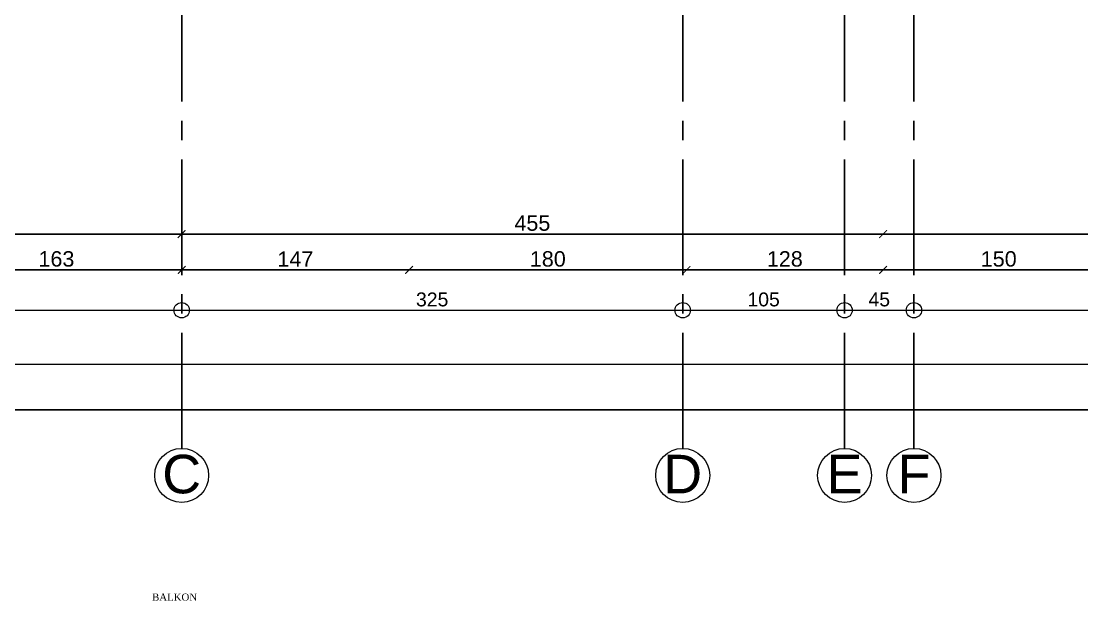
# Model space of a CAD drawing. Header units: millimetres. Extents: x 2778 to 13672, y 1832 to 5175.
# Drawn here: x 9077 to 9765, y 2041 to 2417 of the extents above; entities that cross this region are included whole.
import ezdxf

# ---------------------------------------------------------------- set-up
doc = ezdxf.new("R2010")
doc.units = ezdxf.units.MM
doc.linetypes.add('CENTER2', pattern=[112.5, 75, -12.5, 12.5, -12.5])
doc.linetypes.add('DASHDOT2', pattern=[12.7, 6.35, -3.175, 0, -3.175])
for name, color, linetype, lineweight in [('aks', 251, 'DASHDOT2', 35), ('yazı', 11, 'Continuous', 20), ('ÖLÇÜ İÇ', 7, 'Continuous', 9)]:
    doc.layers.add(name, color=color, linetype=linetype, lineweight=lineweight)
for name, color, linetype in [('İÇÖLÇÜ', 7, 'Continuous'), ('Standart', 7, 'Continuous'), ('Ölçülendirme', 7, 'Continuous')]:
    doc.layers.add(name, color=color, linetype=linetype)
doc.styles.add('arial_1_18', font='arial.ttf', dxfattribs={"height": 0.2})
doc.styles.get("Standard").update_dxf_attribs({"font": 'arial.ttf'})
doc.styles.add('Times roman', font='times.ttf')
doc.dimstyles.new('zulay iç ölçü', dxfattribs={"dimtxt": 10, "dimasz": 5, "dimexe": 0.18, "dimexo": 0, "dimgap": 2, "dimtad": 3, "dimdec": 0, "dimzin": 0, "dimdsep": 46, "dimtxsty": 'Standard', "dimblk": 'ARCHTICK', "dimcen": 0.09, "dimse1": 1, "dimse2": 1, "dimadec": 0, "dimazin": 0, "dimtfac": 1, "dimtdec": 0, "dimtix": 1, "dimtofl": 0, "dimtmove": 0, "dimatfit": 3, "dimldrblk": 'ARCHTICK', "dimfxl": 1, "dimtolj": 1, "dimtzin": 0, "dimarcsym": 0})

# ---------------------------------------------------------------- blocks, each defined once
blk = doc.blocks.new('IDE242Entity1388')
at = {"layer": 'Ölçülendirme', "color": 1, "linetype": 'Continuous', "lineweight": 5}
for points in [[(-8, -328), (3268, -328)], [(-8, -363), (3268, -363)]]:
    blk.add_lwpolyline(points, dxfattribs=at)
for centre in [(525, -328), (850, -328), (955, -328), (1000, -328)]:
    blk.add_circle(centre, 5, dxfattribs=at)
at = {"layer": 'Ölçülendirme', "color": 1, "linetype": 'Continuous', "lineweight": 5, "style": 'arial_1_18'}
for s, p in [('325', (677.01, -325.5)), ('105', (892.01, -325.5)), ('45', (970.51, -325.5))]:
    blk.add_text(s, height=9, dxfattribs=at).set_placement(p)
blk = doc.blocks.new('_ArchTick')
at = {"color": 0, "linetype": 'ByBlock', "const_width": 0.15}
blk.add_lwpolyline([(-0.5, -0.5), (0.5, 0.5)], dxfattribs=at)
blk = doc.blocks.new('*D2697')
at = {"layer": 'Defpoints', "color": 0, "transparency": 16777216}
for p in [(8656.17, 2165.17), (8656.17, 2156.64), (13386.17, 2156.64)]:
    blk.add_point(p, dxfattribs=at)
at = {"layer": 'ÖLÇÜ İÇ', "color": 0, "lineweight": -2, "transparency": 16777216}
blk.add_line((13386.17, 2165.17), (8656.17, 2165.17), dxfattribs=at)
at = {"layer": 'ÖLÇÜ İÇ', "color": 0, "lineweight": -2, "transparency": 16777216, "xscale": 5, "yscale": 5, "zscale": 5, "rotation": 180}
blk.add_blockref('_ArchTick', (8656.17, 2165.17), dxfattribs=at)
at = {"layer": 'ÖLÇÜ İÇ', "color": 0, "lineweight": -2, "transparency": 16777216, "xscale": 5, "yscale": 5, "zscale": 5}
blk.add_blockref('_ArchTick', (13386.17, 2165.17), dxfattribs=at)
at = {"layer": 'ÖLÇÜ İÇ', "color": 0, "transparency": 16777216, "insert": (11021.17, 2172.28), "char_height": 10, "attachment_point": 5}
blk.add_mtext('\\A1;4730', dxfattribs=at)

msp = doc.modelspace()

# ---------------------------------------------------------------- linework, layer by layer
at = {"layer": 'aks', "color": 251, "linetype": 'CENTER2', "lineweight": -3}
for points in [[(9181.17, 2140.23), (9181.17, 5100.23)], [(9506.17, 2140.23), (9506.17, 5100.23)], [(9611.17, 2140.23), (9611.17, 5100.23)], [(9656.17, 2140.23), (9656.17, 5100.23)]]:
    msp.add_lwpolyline(points, dxfattribs=at)
at = {"layer": 'aks', "color": 30, "linetype": 'Continuous', "lineweight": 5}
for centre in [(9181.17, 2122.73), (9506.17, 2122.73), (9611.17, 2122.73), (9656.17, 2122.73)]:
    msp.add_circle(centre, 17.5, dxfattribs=at)
at = {"layer": 'İÇÖLÇÜ'}
for p, q in [((9181.17, 2279.29), (8656.17, 2279.29)), ((9636.17, 2279.29), (9181.17, 2279.29)), ((10116.17, 2279.29), (9636.17, 2279.29)), ((9018.67, 2256.02), (9181.17, 2256.02)), ((9181.17, 2256.02), (9328.67, 2256.02)), ((9328.67, 2256.02), (9508.67, 2256.02)), ((9508.67, 2256.02), (9636.17, 2256.02)), ((9636.17, 2256.02), (9786.17, 2256.02))]:
    msp.add_line(p, q, dxfattribs=at)

# ---------------------------------------------------------------- block references
at = {"layer": 'İÇÖLÇÜ', "xscale": 5, "yscale": 5, "zscale": 5, "rotation": 180}
for p in [(9181.17, 2279.29), (9636.17, 2279.29), (9181.17, 2256.02), (9328.67, 2256.02), (9508.67, 2256.02), (9636.17, 2256.02)]:
    msp.add_blockref('_ArchTick', p, dxfattribs=at)
at = {"layer": 'İÇÖLÇÜ', "xscale": 5, "yscale": 5, "zscale": 5}
for p in [(9181.17, 2279.29), (9636.17, 2279.29), (9181.17, 2256.02), (9328.67, 2256.02), (9508.67, 2256.02), (9636.17, 2256.02)]:
    msp.add_blockref('_ArchTick', p, dxfattribs=at)
at = {"layer": 'Standart'}
msp.add_blockref('IDE242Entity1388', (8656.17, 2557.89), dxfattribs=at)

# ---------------------------------------------------------------- texts
at = {"layer": 'aks', "color": 1, "linetype": 'Continuous', "lineweight": 5, "style": 'arial_1_18'}
for s, p in [('C', (9168.57, 2111.11)), ('D', (9493.57, 2111.11)), ('E', (9599.53, 2111.11)), ('F', (9645.5, 2111.11))]:
    msp.add_text(s, height=25, dxfattribs=at).set_placement(p)
at = {"layer": 'İÇÖLÇÜ', "char_height": 10, "attachment_point": 5}
for s, insert in [('\\A1;455', (9408.67, 2286.37)), ('\\A1;163', (9099.92, 2263.13)), ('\\A1;147', (9254.92, 2263.04)), ('\\A1;180', (9418.67, 2263.12)), ('\\A1;128', (9572.42, 2263.12)), ('\\A1;150', (9711.17, 2263.12))]:
    msp.add_mtext(s, dxfattribs=dict(at, insert=insert))
at = {"layer": 'yazı', "color": 7, "true_color": 0xffffff, "style": 'Times roman'}
msp.add_text('BALKON', height=4.64, rotation=359.99712, dxfattribs=at).set_placement((9161.98, 2041.48))

# ---------------------------------------------------------------- dimensions: what is measured, and where the dimension line sits
at = {"layer": 'ÖLÇÜ İÇ', "color": 1}
dim = msp.add_linear_dim(base=(8656.17, 2165.17), p1=(13386.17, 2156.64), p2=(8656.17, 2156.64), dimstyle='zulay iç ölçü', dxfattribs=at)
dim.commit()
dim.dimension.update_dxf_attribs({"geometry": '*D2697', "text_midpoint": (11021.17, 2172.28)})

doc.saveas('drawing.dxf')
